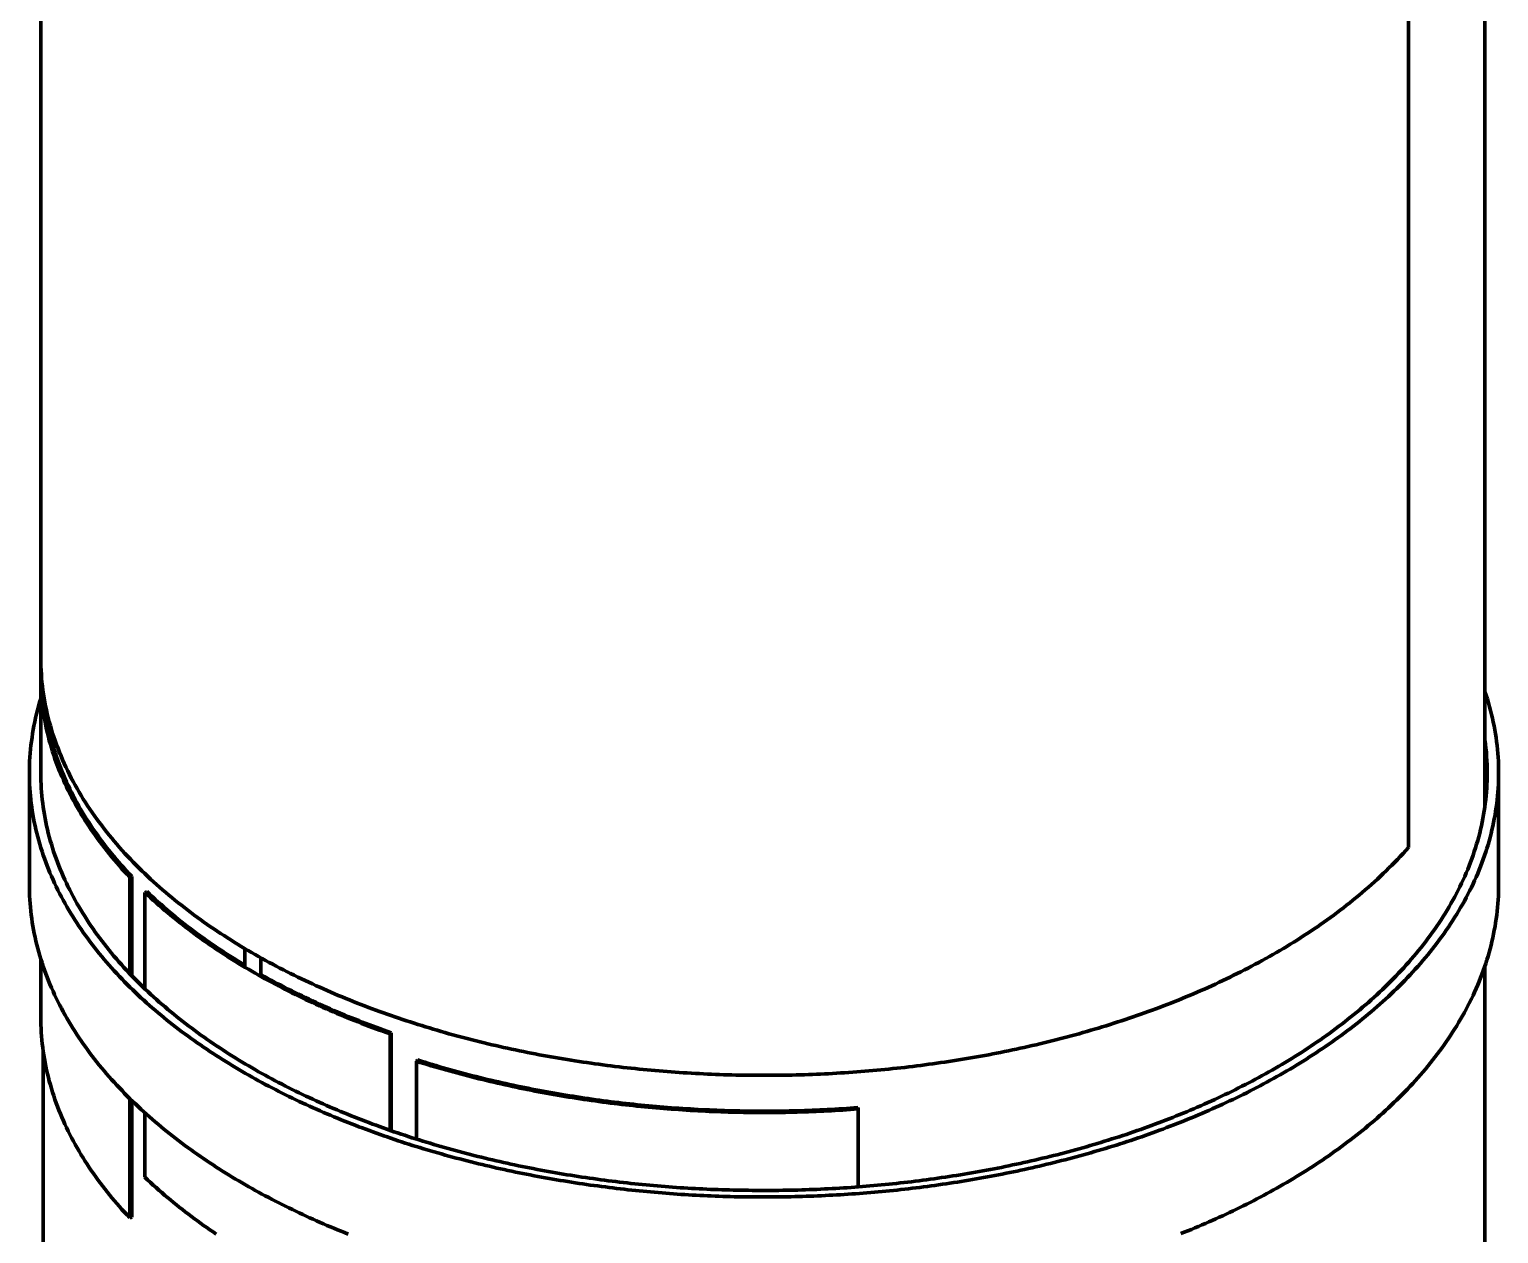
# Model space of a CAD drawing. Header units: millimetres. Extents: x 0 to 2208, y 0 to 420.
# Drawn here: x 183.55 to 202.91, y 53.79 to 69.67 of the extents above; entities that cross this region are included whole.
import ezdxf

# ---------------------------------------------------------------- set-up
doc = ezdxf.new("R2010")
doc.units = ezdxf.units.MM
doc.layers.add('01-VISIBLE', color=7, linetype='CONTINUOUS', lineweight=70)

msp = doc.modelspace()

# ---------------------------------------------------------------- linework, layer by layer
at = {"layer": '01-VISIBLE'}
for p, q in [((202.733, 59.428), (202.733, 85.552)), ((183.703, 61.382), (183.703, 77.004)), ((201.725, 58.884), (201.725, 74.506)), ((183.703, 59.864), (183.703, 61.137)), ((183.553, 58.395), (183.553, 59.864)), ((202.913, 58.395), (202.913, 59.864)), ((184.902, 58.501), (184.876, 58.493)), ((184.876, 57.221), (184.876, 58.493)), ((184.902, 57.193), (184.902, 58.501)), ((185.101, 58.301), (185.076, 58.292)), ((185.076, 57.02), (185.076, 58.292)), ((186.393, 57.306), (186.393, 57.551)), ((183.703, 56.646), (183.703, 57.415)), ((186.605, 57.184), (186.605, 57.428)), ((202.733, 47.515), (202.733, 57.322)), ((188.322, 56.442), (188.307, 56.427)), ((188.307, 55.155), (188.307, 56.427)), ((188.322, 55.149), (188.322, 56.442)), ((183.733, 47.515), (183.733, 56.21)), ((188.669, 56.082), (188.655, 56.066)), ((188.655, 55.039), (188.655, 56.066)), ((184.876, 54.002), (184.876, 55.575)), ((184.902, 54.011), (184.902, 55.549)), ((185.076, 54.537), (185.076, 55.386)), ((194.469, 55.454), (194.473, 55.436)), ((194.473, 54.409), (194.473, 55.436)), ((184.902, 54.011), (184.876, 54.002))]:
    msp.add_line(p, q, dxfattribs=at)
for points in [[(183.703, 61.382), (183.704, 61.329), (183.705, 61.275), (183.708, 61.222), (183.711, 61.169), (183.715, 61.116), (183.719, 61.063), (183.725, 61.01), (183.732, 60.958), (183.739, 60.905), (183.748, 60.852), (183.757, 60.8), (183.767, 60.748), (183.778, 60.696), (183.79, 60.644), (183.802, 60.592), (183.815, 60.541), (183.83, 60.489), (183.845, 60.438), (183.86, 60.388), (183.877, 60.337), (183.894, 60.287), (183.912, 60.237), (183.931, 60.187), (183.95, 60.137), (183.971, 60.088), (183.991, 60.039), (184.013, 59.991), (184.035, 59.942), (184.058, 59.895), (184.082, 59.847), (184.106, 59.799), (184.131, 59.752), (184.156, 59.706), (184.182, 59.659), (184.209, 59.613), (184.236, 59.568), (184.264, 59.522), (184.292, 59.477), (184.321, 59.433), (184.351, 59.389), (184.381, 59.345), (184.411, 59.301), (184.442, 59.258), (184.474, 59.215), (184.506, 59.172), (184.538, 59.13), (184.571, 59.088), (184.604, 59.047), (184.638, 59.006), (184.672, 58.965), (184.707, 58.925), (184.742, 58.885), (184.777, 58.845), (184.813, 58.805), (184.849, 58.766), (184.885, 58.728), (184.922, 58.69), (184.959, 58.652), (184.997, 58.614), (185.035, 58.577), (185.073, 58.54), (185.112, 58.503), (185.151, 58.467), (185.19, 58.431), (185.229, 58.395), (185.269, 58.36), (185.309, 58.325), (185.35, 58.29), (185.39, 58.256), (185.431, 58.222), (185.472, 58.189), (185.514, 58.155), (185.556, 58.122), (185.598, 58.09), (185.64, 58.057), (185.682, 58.025), (185.725, 57.993), (185.768, 57.962), (185.811, 57.931), (185.854, 57.9), (185.898, 57.869), (185.941, 57.839), (185.985, 57.809), (186.03, 57.78), (186.074, 57.75), (186.118, 57.721), (186.163, 57.692), (186.208, 57.664), (186.253, 57.636), (186.298, 57.608), (186.344, 57.58), (186.389, 57.553), (186.435, 57.526), (186.481, 57.499), (186.527, 57.472), (186.574, 57.446), (186.62, 57.42), (186.666, 57.394), (186.713, 57.369), (186.76, 57.344), (186.807, 57.319), (186.854, 57.294), (186.901, 57.27), (186.949, 57.246), (186.996, 57.222), (187.044, 57.198), (187.092, 57.175), (187.139, 57.152), (187.187, 57.129), (187.236, 57.106), (187.284, 57.084), (187.332, 57.061), (187.381, 57.04), (187.429, 57.018), (187.478, 56.996), (187.527, 56.975), (187.575, 56.954), (187.624, 56.934), (187.674, 56.913), (187.723, 56.893), (187.772, 56.873), (187.821, 56.853), (187.871, 56.833), (187.92, 56.814), (187.97, 56.795), (188.02, 56.776), (188.069, 56.757), (188.119, 56.739), (188.169, 56.721), (188.219, 56.703), (188.269, 56.685), (188.32, 56.667), (188.37, 56.65), (188.42, 56.633), (188.471, 56.616), (188.521, 56.599), (188.572, 56.583), (188.622, 56.567), (188.673, 56.55), (188.724, 56.535), (188.775, 56.519), (188.826, 56.504), (188.876, 56.488), (188.927, 56.473), (188.979, 56.458), (189.03, 56.444), (189.081, 56.429), (189.132, 56.415), (189.183, 56.401), (189.235, 56.387), (189.286, 56.374), (189.338, 56.36), (189.389, 56.347), (189.441, 56.334), (189.492, 56.321), (189.544, 56.309), (189.596, 56.296), (189.647, 56.284), (189.699, 56.272), (189.751, 56.26), (189.803, 56.248), (189.855, 56.237), (189.907, 56.226), (189.959, 56.215), (190.011, 56.204), (190.063, 56.193), (190.115, 56.182), (190.167, 56.172), (190.219, 56.162), (190.272, 56.152), (190.324, 56.142), (190.376, 56.133), (190.429, 56.123), (190.481, 56.114), (190.533, 56.105), (190.586, 56.096), (190.638, 56.088), (190.691, 56.079), (190.743, 56.071), (190.796, 56.063), (190.849, 56.055), (190.901, 56.047), (190.954, 56.039), (191.006, 56.032), (191.059, 56.025), (191.112, 56.018), (191.165, 56.011), (191.217, 56.004), (191.27, 55.998), (191.323, 55.991), (191.376, 55.985), (191.429, 55.979), (191.481, 55.973), (191.534, 55.968), (191.587, 55.962), (191.64, 55.957), (191.693, 55.952), (191.746, 55.947), (191.799, 55.942), (191.852, 55.938), (191.905, 55.933), (191.958, 55.929), (192.011, 55.925), (192.064, 55.921), (192.117, 55.917), (192.17, 55.914), (192.223, 55.911), (192.276, 55.907), (192.329, 55.904), (192.383, 55.902), (192.436, 55.899), (192.489, 55.896), (192.542, 55.894), (192.595, 55.892), (192.648, 55.89), (192.701, 55.888), (192.754, 55.887), (192.808, 55.885), (192.861, 55.884), (192.914, 55.883), (192.967, 55.882), (193.02, 55.881), (193.073, 55.88), (193.127, 55.88), (193.18, 55.88), (193.233, 55.88), (193.286, 55.88), (193.339, 55.88), (193.393, 55.88), (193.446, 55.881), (193.499, 55.882), (193.552, 55.883), (193.605, 55.884), (193.658, 55.885), (193.712, 55.886), (193.765, 55.888), (193.818, 55.89), (193.871, 55.892), (193.924, 55.894), (193.977, 55.896), (194.03, 55.899), (194.084, 55.901), (194.137, 55.904), (194.19, 55.907), (194.243, 55.911), (194.296, 55.914), (194.349, 55.917), (194.402, 55.921), (194.455, 55.925), (194.508, 55.929), (194.561, 55.933), (194.614, 55.938), (194.667, 55.942), (194.72, 55.947), (194.773, 55.952), (194.826, 55.957), (194.879, 55.962), (194.932, 55.968), (194.985, 55.973), (195.037, 55.979), (195.09, 55.985), (195.143, 55.991), (195.196, 55.997), (195.249, 56.004), (195.301, 56.011), (195.354, 56.018), (195.407, 56.025), (195.46, 56.032), (195.512, 56.039), (195.565, 56.047), (195.618, 56.055), (195.67, 56.062), (195.723, 56.071), (195.775, 56.079), (195.828, 56.087), (195.88, 56.096), (195.933, 56.105), (195.985, 56.114), (196.037, 56.123), (196.09, 56.132), (196.142, 56.142), (196.194, 56.152), (196.247, 56.162), (196.299, 56.172), (196.351, 56.182), (196.403, 56.193), (196.455, 56.203), (196.507, 56.214), (196.559, 56.225), (196.611, 56.237), (196.663, 56.248), (196.715, 56.26), (196.767, 56.272), (196.819, 56.284), (196.87, 56.296), (196.922, 56.308), (196.974, 56.321), (197.025, 56.334), (197.077, 56.347), (197.128, 56.36), (197.18, 56.373), (197.231, 56.387), (197.283, 56.401), (197.334, 56.415), (197.385, 56.429), (197.436, 56.444), (197.488, 56.458), (197.539, 56.473), (197.59, 56.488), (197.641, 56.503), (197.691, 56.519), (197.742, 56.534), (197.793, 56.55), (197.844, 56.566), (197.894, 56.583), (197.945, 56.599), (197.995, 56.616), (198.046, 56.633), (198.096, 56.65), (198.146, 56.667), (198.197, 56.685), (198.247, 56.702), (198.297, 56.72), (198.347, 56.739), (198.397, 56.757), (198.446, 56.776), (198.496, 56.795), (198.546, 56.814), (198.595, 56.833), (198.645, 56.853), (198.694, 56.872), (198.743, 56.892), (198.793, 56.913), (198.842, 56.933), (198.891, 56.954), (198.94, 56.975), (198.988, 56.996), (199.037, 57.017), (199.086, 57.039), (199.134, 57.061), (199.182, 57.083), (199.231, 57.106), (199.279, 57.128), (199.327, 57.151), (199.375, 57.174), (199.422, 57.198), (199.47, 57.221), (199.517, 57.245), (199.565, 57.269), (199.612, 57.294), (199.659, 57.318), (199.706, 57.343), (199.753, 57.369), (199.8, 57.394), (199.846, 57.42), (199.893, 57.446), (199.939, 57.472), (199.985, 57.498), (200.031, 57.525), (200.077, 57.552), (200.122, 57.58), (200.168, 57.607), (200.213, 57.635), (200.258, 57.663), (200.303, 57.692), (200.348, 57.721), (200.392, 57.75), (200.437, 57.779), (200.481, 57.809), (200.525, 57.839), (200.568, 57.869), (200.612, 57.899), (200.655, 57.93), (200.698, 57.961), (200.741, 57.993), (200.784, 58.025), (200.826, 58.057), (200.869, 58.089), (200.911, 58.122), (200.952, 58.155), (200.994, 58.188), (201.035, 58.222), (201.076, 58.256), (201.117, 58.29), (201.157, 58.324), (201.197, 58.359), (201.237, 58.395), (201.276, 58.43), (201.316, 58.466), (201.354, 58.502), (201.393, 58.539), (201.431, 58.576), (201.469, 58.613), (201.507, 58.651), (201.544, 58.689), (201.581, 58.727), (201.617, 58.766), (201.654, 58.805), (201.689, 58.844), (201.725, 58.884)], [(183.706, 61.259), (183.705, 61.239), (183.705, 61.218), (183.704, 61.198), (183.704, 61.178), (183.704, 61.157), (183.703, 61.137)], [(183.703, 61.137), (183.704, 61.087), (183.705, 61.036), (183.707, 60.986), (183.71, 60.936), (183.713, 60.886), (183.718, 60.836), (183.723, 60.786), (183.729, 60.736), (183.736, 60.686), (183.743, 60.636), (183.751, 60.587), (183.76, 60.538), (183.77, 60.488), (183.78, 60.439), (183.792, 60.39), (183.804, 60.341), (183.816, 60.293), (183.83, 60.244), (183.844, 60.196), (183.859, 60.148), (183.874, 60.1), (183.89, 60.053), (183.907, 60.005), (183.925, 59.958), (183.943, 59.912), (183.962, 59.865), (183.981, 59.819), (184.001, 59.773), (184.022, 59.727), (184.043, 59.681), (184.065, 59.636), (184.087, 59.591), (184.11, 59.546), (184.134, 59.502), (184.158, 59.458), (184.183, 59.414), (184.208, 59.371), (184.233, 59.328), (184.26, 59.285), (184.286, 59.242), (184.314, 59.2), (184.341, 59.158), (184.369, 59.116), (184.398, 59.075), (184.427, 59.034), (184.456, 58.993), (184.486, 58.953), (184.517, 58.913), (184.547, 58.873), (184.578, 58.834), (184.61, 58.795), (184.642, 58.756), (184.674, 58.717), (184.707, 58.679), (184.74, 58.641), (184.773, 58.604), (184.807, 58.567), (184.841, 58.53), (184.876, 58.493)], [(183.703, 60.844), (183.688, 60.794), (183.674, 60.744), (183.661, 60.693), (183.648, 60.643), (183.636, 60.592), (183.625, 60.54), (183.614, 60.489), (183.605, 60.438), (183.596, 60.386), (183.588, 60.334), (183.581, 60.282), (183.574, 60.23), (183.569, 60.178), (183.564, 60.126), (183.56, 60.074), (183.557, 60.021), (183.555, 59.969), (183.554, 59.917), (183.553, 59.864)], [(183.745, 60.871), (183.749, 60.82), (183.755, 60.77), (183.761, 60.72), (183.768, 60.669), (183.776, 60.619), (183.785, 60.569), (183.794, 60.519), (183.804, 60.47), (183.815, 60.42), (183.827, 60.371), (183.839, 60.322), (183.852, 60.273), (183.866, 60.224), (183.881, 60.175), (183.896, 60.127), (183.912, 60.079), (183.929, 60.031), (183.946, 59.983), (183.964, 59.936), (183.983, 59.889), (184.002, 59.842), (184.022, 59.795), (184.043, 59.749), (184.064, 59.703), (184.086, 59.657), (184.108, 59.611), (184.131, 59.566), (184.155, 59.521), (184.179, 59.477), (184.204, 59.433), (184.229, 59.389), (184.255, 59.345), (184.281, 59.301), (184.308, 59.258), (184.335, 59.216), (184.363, 59.173), (184.391, 59.131), (184.42, 59.089), (184.449, 59.048), (184.479, 59.007), (184.509, 58.966), (184.54, 58.926), (184.571, 58.885), (184.602, 58.846), (184.634, 58.806), (184.666, 58.767), (184.699, 58.728), (184.732, 58.689), (184.765, 58.651), (184.799, 58.613), (184.833, 58.576), (184.867, 58.538), (184.902, 58.501)], [(202.913, 59.864), (202.913, 59.916), (202.912, 59.968), (202.91, 60.02), (202.907, 60.072), (202.903, 60.124), (202.898, 60.176), (202.893, 60.228), (202.887, 60.28), (202.88, 60.331), (202.872, 60.382), (202.863, 60.434), (202.854, 60.485), (202.843, 60.536), (202.832, 60.587), (202.82, 60.637), (202.808, 60.688), (202.794, 60.738), (202.78, 60.788), (202.765, 60.838), (202.75, 60.888), (202.733, 60.937)], [(202.733, 60.301), (202.741, 60.246), (202.747, 60.192), (202.752, 60.138), (202.756, 60.083), (202.759, 60.028), (202.762, 59.974), (202.763, 59.919), (202.763, 59.864)], [(183.553, 59.864), (183.554, 59.814), (183.555, 59.764), (183.557, 59.714), (183.56, 59.664), (183.563, 59.614), (183.567, 59.564), (183.572, 59.515), (183.578, 59.465), (183.585, 59.415), (183.592, 59.366), (183.6, 59.316), (183.609, 59.267), (183.618, 59.218), (183.629, 59.169), (183.64, 59.12), (183.651, 59.071), (183.664, 59.023), (183.677, 58.975), (183.691, 58.927), (183.705, 58.879), (183.72, 58.831), (183.736, 58.783), (183.753, 58.736), (183.77, 58.689), (183.788, 58.642), (183.806, 58.596), (183.825, 58.55), (183.845, 58.503), (183.865, 58.458), (183.886, 58.412), (183.907, 58.367), (183.929, 58.322), (183.952, 58.277), (183.975, 58.233), (183.999, 58.189), (184.023, 58.145), (184.048, 58.101), (184.073, 58.058), (184.099, 58.015), (184.125, 57.973), (184.152, 57.93), (184.179, 57.888), (184.206, 57.847), (184.235, 57.805), (184.263, 57.764), (184.292, 57.723), (184.322, 57.683), (184.351, 57.643), (184.382, 57.603), (184.412, 57.563), (184.443, 57.524), (184.475, 57.485), (184.507, 57.446), (184.539, 57.408), (184.571, 57.37), (184.604, 57.332), (184.637, 57.295), (184.671, 57.258), (184.705, 57.221), (184.739, 57.184), (184.774, 57.148), (184.809, 57.112), (184.844, 57.077), (184.879, 57.041), (184.915, 57.006), (184.951, 56.971), (184.988, 56.937), (185.024, 56.903), (185.061, 56.869), (185.098, 56.836), (185.136, 56.802), (185.173, 56.769), (185.211, 56.737), (185.25, 56.704), (185.288, 56.672), (185.327, 56.64), (185.365, 56.609), (185.405, 56.578), (185.444, 56.547), (185.483, 56.516), (185.523, 56.485), (185.563, 56.455), (185.603, 56.425), (185.644, 56.396), (185.684, 56.366), (185.725, 56.337), (185.766, 56.308), (185.807, 56.28), (185.848, 56.252), (185.89, 56.223), (185.931, 56.196), (185.973, 56.168), (186.015, 56.141), (186.057, 56.114), (186.099, 56.087), (186.142, 56.06), (186.184, 56.034), (186.227, 56.008), (186.27, 55.982), (186.313, 55.957), (186.356, 55.931), (186.4, 55.906), (186.443, 55.881), (186.487, 55.857), (186.53, 55.832), (186.574, 55.808), (186.618, 55.784), (186.662, 55.761), (186.707, 55.737), (186.751, 55.714), (186.795, 55.691), (186.84, 55.668), (186.885, 55.646), (186.929, 55.623), (186.974, 55.601), (187.019, 55.579), (187.064, 55.558), (187.11, 55.536), (187.155, 55.515), (187.2, 55.494), (187.246, 55.473), (187.292, 55.452), (187.337, 55.432), (187.383, 55.412), (187.429, 55.392), (187.475, 55.372), (187.521, 55.353), (187.567, 55.333), (187.613, 55.314), (187.66, 55.295), (187.706, 55.276), (187.753, 55.258), (187.799, 55.239), (187.846, 55.221), (187.893, 55.203), (187.939, 55.186), (187.986, 55.168), (188.033, 55.151), (188.08, 55.133), (188.127, 55.116), (188.175, 55.1), (188.222, 55.083), (188.269, 55.067), (188.316, 55.05), (188.364, 55.034), (188.411, 55.018), (188.459, 55.003), (188.506, 54.987), (188.554, 54.972), (188.602, 54.957), (188.65, 54.942), (188.697, 54.927), (188.745, 54.913), (188.793, 54.898), (188.841, 54.884), (188.889, 54.87), (188.937, 54.856), (188.986, 54.843), (189.034, 54.829), (189.082, 54.816), (189.13, 54.803), (189.179, 54.79), (189.227, 54.777), (189.276, 54.764), (189.324, 54.752), (189.373, 54.739), (189.421, 54.727), (189.47, 54.715), (189.518, 54.704), (189.567, 54.692), (189.616, 54.681), (189.665, 54.669), (189.713, 54.658), (189.762, 54.647), (189.811, 54.637), (189.86, 54.626), (189.909, 54.616), (189.958, 54.605), (190.007, 54.595), (190.056, 54.585), (190.105, 54.576), (190.154, 54.566), (190.204, 54.556), (190.253, 54.547), (190.302, 54.538), (190.351, 54.529), (190.401, 54.52), (190.45, 54.512), (190.499, 54.503), (190.549, 54.495), (190.598, 54.487), (190.647, 54.479), (190.697, 54.471), (190.746, 54.463), (190.796, 54.456), (190.845, 54.448), (190.895, 54.441), (190.944, 54.434), (190.994, 54.427), (191.044, 54.421), (191.093, 54.414), (191.143, 54.408), (191.193, 54.401), (191.242, 54.395), (191.292, 54.389), (191.342, 54.383), (191.391, 54.378), (191.441, 54.372), (191.491, 54.367), (191.541, 54.362), (191.59, 54.357), (191.64, 54.352), (191.69, 54.347), (191.74, 54.343), (191.79, 54.338), (191.84, 54.334), (191.89, 54.33), (191.94, 54.326), (191.989, 54.322), (192.039, 54.318), (192.089, 54.315), (192.139, 54.311), (192.189, 54.308), (192.239, 54.305), (192.289, 54.302), (192.339, 54.3), (192.389, 54.297), (192.439, 54.295), (192.489, 54.292), (192.539, 54.29), (192.589, 54.288), (192.639, 54.286), (192.689, 54.284), (192.739, 54.283), (192.789, 54.282), (192.839, 54.28), (192.889, 54.279), (192.939, 54.278), (192.989, 54.277), (193.04, 54.277), (193.09, 54.276), (193.14, 54.276), (193.19, 54.276), (193.24, 54.276), (193.29, 54.276), (193.34, 54.276), (193.39, 54.276), (193.44, 54.277), (193.49, 54.278), (193.54, 54.278), (193.59, 54.279), (193.64, 54.281), (193.69, 54.282), (193.74, 54.283), (193.79, 54.285), (193.84, 54.287), (193.89, 54.289), (193.94, 54.291), (193.99, 54.293), (194.04, 54.295), (194.09, 54.298), (194.14, 54.3), (194.19, 54.303), (194.24, 54.306), (194.29, 54.309), (194.34, 54.312), (194.39, 54.316), (194.44, 54.319), (194.49, 54.323), (194.54, 54.327), (194.59, 54.331), (194.64, 54.335), (194.69, 54.339), (194.74, 54.344), (194.789, 54.348), (194.839, 54.353), (194.889, 54.358), (194.939, 54.363), (194.989, 54.368), (195.038, 54.374), (195.088, 54.379), (195.138, 54.385), (195.188, 54.391), (195.237, 54.397), (195.287, 54.403), (195.337, 54.409), (195.386, 54.416), (195.436, 54.422), (195.485, 54.429), (195.535, 54.436), (195.585, 54.443), (195.634, 54.45), (195.684, 54.458), (195.733, 54.465), (195.783, 54.473), (195.832, 54.481), (195.881, 54.489), (195.931, 54.497), (195.98, 54.505), (196.03, 54.514), (196.079, 54.523), (196.128, 54.531), (196.177, 54.54), (196.227, 54.55), (196.276, 54.559), (196.325, 54.568), (196.374, 54.578), (196.423, 54.588), (196.472, 54.598), (196.521, 54.608), (196.57, 54.618), (196.619, 54.629), (196.668, 54.639), (196.717, 54.65), (196.766, 54.661), (196.815, 54.672), (196.863, 54.683), (196.912, 54.695), (196.961, 54.707), (197.009, 54.718), (197.058, 54.73), (197.107, 54.743), (197.155, 54.755), (197.204, 54.767), (197.252, 54.78), (197.3, 54.793), (197.349, 54.806), (197.397, 54.819), (197.445, 54.832), (197.493, 54.846), (197.542, 54.86), (197.59, 54.874), (197.638, 54.888), (197.686, 54.902), (197.734, 54.916), (197.782, 54.931), (197.829, 54.946), (197.877, 54.961), (197.925, 54.976), (197.972, 54.991), (198.02, 55.007), (198.068, 55.022), (198.115, 55.038), (198.162, 55.054), (198.21, 55.071), (198.257, 55.087), (198.304, 55.104), (198.351, 55.121), (198.399, 55.138), (198.446, 55.155), (198.492, 55.172), (198.539, 55.19), (198.586, 55.208), (198.633, 55.226), (198.679, 55.244), (198.726, 55.262), (198.772, 55.281), (198.819, 55.3), (198.865, 55.319), (198.911, 55.338), (198.958, 55.357), (199.004, 55.377), (199.05, 55.397), (199.095, 55.417), (199.141, 55.437), (199.187, 55.458), (199.233, 55.478), (199.278, 55.499), (199.323, 55.52), (199.369, 55.542), (199.414, 55.563), (199.459, 55.585), (199.504, 55.607), (199.549, 55.629), (199.594, 55.651), (199.638, 55.674), (199.683, 55.697), (199.727, 55.72), (199.772, 55.743), (199.816, 55.767), (199.86, 55.79), (199.904, 55.814), (199.948, 55.839), (199.991, 55.863), (200.035, 55.888), (200.078, 55.913)], [(199.972, 55.974), (199.929, 55.949), (199.885, 55.924), (199.842, 55.9), (199.798, 55.876), (199.754, 55.852), (199.71, 55.828), (199.665, 55.804), (199.621, 55.781), (199.577, 55.758), (199.532, 55.735), (199.487, 55.713), (199.443, 55.69), (199.398, 55.668), (199.353, 55.646), (199.308, 55.625), (199.262, 55.603), (199.217, 55.582), (199.172, 55.561), (199.126, 55.54), (199.08, 55.52), (199.035, 55.499), (198.989, 55.479), (198.943, 55.459), (198.897, 55.439), (198.851, 55.42), (198.805, 55.4), (198.758, 55.381), (198.712, 55.362), (198.666, 55.344), (198.619, 55.325), (198.573, 55.307), (198.526, 55.289), (198.479, 55.271), (198.432, 55.253), (198.385, 55.236), (198.338, 55.218), (198.291, 55.201), (198.244, 55.184), (198.197, 55.167), (198.15, 55.151), (198.103, 55.135), (198.055, 55.118), (198.008, 55.102), (197.96, 55.087), (197.913, 55.071), (197.865, 55.056), (197.817, 55.041), (197.77, 55.025), (197.722, 55.011), (197.674, 54.996), (197.626, 54.982), (197.578, 54.967), (197.53, 54.953), (197.482, 54.939), (197.434, 54.925), (197.386, 54.912), (197.337, 54.899), (197.289, 54.885), (197.241, 54.872), (197.192, 54.859), (197.144, 54.847), (197.095, 54.834), (197.047, 54.822), (196.998, 54.81), (196.95, 54.798), (196.901, 54.786), (196.852, 54.774), (196.804, 54.763), (196.755, 54.752), (196.706, 54.741), (196.657, 54.73), (196.608, 54.719), (196.559, 54.708), (196.51, 54.698), (196.461, 54.687), (196.412, 54.677), (196.363, 54.667), (196.314, 54.658), (196.265, 54.648), (196.216, 54.639), (196.167, 54.629), (196.117, 54.62), (196.068, 54.611), (196.019, 54.603), (195.97, 54.594), (195.92, 54.585), (195.871, 54.577), (195.821, 54.569), (195.772, 54.561), (195.723, 54.553), (195.673, 54.546), (195.624, 54.538), (195.574, 54.531), (195.525, 54.524), (195.475, 54.517), (195.425, 54.51), (195.376, 54.503), (195.326, 54.497), (195.277, 54.49), (195.227, 54.484), (195.177, 54.478), (195.127, 54.472), (195.078, 54.466), (195.028, 54.461), (194.978, 54.455), (194.928, 54.45), (194.879, 54.445), (194.829, 54.44), (194.779, 54.435), (194.729, 54.43), (194.679, 54.426), (194.629, 54.422), (194.579, 54.417), (194.53, 54.413), (194.48, 54.41), (194.43, 54.406), (194.38, 54.402), (194.33, 54.399), (194.28, 54.396), (194.23, 54.392), (194.18, 54.389), (194.13, 54.387), (194.08, 54.384), (194.03, 54.382), (193.98, 54.379), (193.93, 54.377), (193.88, 54.375), (193.83, 54.373), (193.78, 54.371), (193.73, 54.37), (193.68, 54.368), (193.63, 54.367), (193.58, 54.366), (193.53, 54.365), (193.48, 54.364), (193.43, 54.363), (193.379, 54.363), (193.329, 54.363), (193.279, 54.362), (193.229, 54.362), (193.179, 54.362), (193.129, 54.363), (193.079, 54.363), (193.029, 54.364), (192.979, 54.364), (192.929, 54.365), (192.879, 54.366), (192.829, 54.367), (192.779, 54.369), (192.729, 54.37), (192.679, 54.372), (192.629, 54.373), (192.579, 54.375), (192.529, 54.377), (192.479, 54.38), (192.429, 54.382), (192.379, 54.384), (192.329, 54.387), (192.279, 54.39), (192.229, 54.393), (192.179, 54.396), (192.129, 54.399), (192.079, 54.403), (192.029, 54.406), (191.979, 54.41), (191.929, 54.414), (191.879, 54.418), (191.829, 54.422), (191.779, 54.427), (191.73, 54.431), (191.68, 54.436), (191.63, 54.441), (191.58, 54.446), (191.53, 54.451), (191.48, 54.456), (191.431, 54.462), (191.381, 54.467), (191.331, 54.473), (191.282, 54.479), (191.232, 54.485), (191.182, 54.491), (191.133, 54.498), (191.083, 54.504), (191.033, 54.511), (190.984, 54.518), (190.934, 54.525), (190.885, 54.532), (190.835, 54.539), (190.786, 54.547), (190.736, 54.555), (190.687, 54.562), (190.637, 54.57), (190.588, 54.579), (190.538, 54.587), (190.489, 54.595), (190.44, 54.604), (190.391, 54.613), (190.341, 54.622), (190.292, 54.631), (190.243, 54.64), (190.194, 54.65), (190.145, 54.659), (190.096, 54.669), (190.046, 54.679), (189.997, 54.689), (189.948, 54.699), (189.899, 54.71), (189.851, 54.721), (189.802, 54.731), (189.753, 54.742), (189.704, 54.754), (189.655, 54.765), (189.607, 54.776), (189.558, 54.788), (189.509, 54.8), (189.461, 54.812), (189.412, 54.824), (189.364, 54.836), (189.315, 54.849), (189.267, 54.862), (189.218, 54.874), (189.17, 54.888), (189.122, 54.901), (189.073, 54.914), (189.025, 54.928), (188.977, 54.942), (188.929, 54.955), (188.881, 54.97), (188.833, 54.984), (188.785, 54.998), (188.737, 55.013), (188.689, 55.028), (188.642, 55.043), (188.594, 55.058), (188.546, 55.074), (188.499, 55.089), (188.451, 55.105), (188.404, 55.121), (188.357, 55.137), (188.309, 55.154), (188.262, 55.17), (188.215, 55.187), (188.168, 55.204), (188.121, 55.221), (188.074, 55.238), (188.027, 55.256), (187.98, 55.274), (187.933, 55.292), (187.887, 55.31), (187.84, 55.328), (187.794, 55.347), (187.747, 55.366), (187.701, 55.384), (187.655, 55.404), (187.608, 55.423), (187.562, 55.443), (187.516, 55.462), (187.47, 55.482), (187.425, 55.503), (187.379, 55.523), (187.333, 55.544), (187.288, 55.564), (187.242, 55.586), (187.197, 55.607), (187.152, 55.628), (187.107, 55.65), (187.062, 55.672), (187.017, 55.694), (186.972, 55.717), (186.927, 55.739), (186.883, 55.762), (186.838, 55.785), (186.794, 55.808), (186.75, 55.832), (186.706, 55.856), (186.662, 55.88), (186.618, 55.904), (186.574, 55.928), (186.531, 55.953), (186.488, 55.978), (186.444, 56.003), (186.401, 56.029), (186.358, 56.054), (186.315, 56.08), (186.273, 56.106), (186.23, 56.133), (186.188, 56.16), (186.146, 56.186), (186.104, 56.214), (186.062, 56.241), (186.02, 56.269), (185.978, 56.297), (185.937, 56.325), (185.896, 56.353), (185.855, 56.382), (185.814, 56.411), (185.774, 56.44), (185.733, 56.47), (185.693, 56.5), (185.653, 56.53), (185.613, 56.56), (185.574, 56.591), (185.534, 56.622), (185.495, 56.653), (185.456, 56.685), (185.417, 56.716), (185.379, 56.748), (185.341, 56.781), (185.303, 56.813), (185.265, 56.846), (185.228, 56.88), (185.19, 56.913), (185.154, 56.947), (185.117, 56.981), (185.081, 57.015), (185.044, 57.05), (185.009, 57.085), (184.973, 57.12), (184.938, 57.156), (184.903, 57.192), (184.869, 57.228), (184.834, 57.265), (184.8, 57.302), (184.767, 57.339), (184.734, 57.376), (184.701, 57.414), (184.668, 57.452), (184.636, 57.49), (184.604, 57.529), (184.573, 57.568), (184.542, 57.607), (184.512, 57.647), (184.481, 57.687), (184.452, 57.727), (184.422, 57.768), (184.394, 57.809), (184.365, 57.85), (184.337, 57.892), (184.31, 57.933), (184.283, 57.976), (184.256, 58.018), (184.23, 58.061), (184.205, 58.104), (184.18, 58.147), (184.155, 58.191), (184.131, 58.235), (184.108, 58.279), (184.085, 58.324), (184.062, 58.368), (184.041, 58.414), (184.02, 58.459), (183.999, 58.505), (183.979, 58.551), (183.96, 58.597), (183.941, 58.643), (183.923, 58.69), (183.906, 58.737), (183.889, 58.784), (183.873, 58.831), (183.858, 58.879), (183.843, 58.927), (183.829, 58.975), (183.816, 59.023), (183.803, 59.072), (183.791, 59.12), (183.78, 59.169), (183.769, 59.218), (183.76, 59.267), (183.751, 59.316), (183.743, 59.366), (183.735, 59.415), (183.729, 59.465), (183.723, 59.515), (183.718, 59.564), (183.713, 59.614), (183.71, 59.664), (183.707, 59.714), (183.705, 59.764), (183.704, 59.814), (183.703, 59.864)], [(202.763, 59.864), (202.763, 59.814), (202.762, 59.764), (202.76, 59.714), (202.757, 59.664), (202.754, 59.614), (202.749, 59.564), (202.744, 59.514), (202.738, 59.464), (202.732, 59.415), (202.724, 59.365), (202.716, 59.316), (202.707, 59.266), (202.697, 59.217), (202.687, 59.168), (202.676, 59.119), (202.664, 59.07), (202.651, 59.022), (202.638, 58.974), (202.624, 58.925), (202.609, 58.877), (202.593, 58.83), (202.577, 58.782), (202.561, 58.735), (202.543, 58.688), (202.525, 58.641), (202.506, 58.595), (202.487, 58.548), (202.467, 58.502), (202.446, 58.457), (202.425, 58.411), (202.403, 58.366), (202.381, 58.321), (202.358, 58.277), (202.335, 58.232), (202.311, 58.188), (202.286, 58.145), (202.261, 58.101), (202.235, 58.058), (202.209, 58.015), (202.183, 57.973), (202.155, 57.931), (202.128, 57.889), (202.1, 57.847), (202.071, 57.806), (202.042, 57.765), (202.013, 57.724), (201.983, 57.684), (201.953, 57.644), (201.922, 57.604), (201.891, 57.565), (201.86, 57.526), (201.828, 57.487), (201.796, 57.449), (201.763, 57.411), (201.73, 57.373), (201.697, 57.335), (201.663, 57.298), (201.629, 57.261), (201.595, 57.225), (201.56, 57.188), (201.525, 57.152), (201.49, 57.117), (201.455, 57.081), (201.419, 57.046), (201.383, 57.012), (201.346, 56.977), (201.309, 56.943), (201.272, 56.909), (201.235, 56.876), (201.197, 56.842), (201.16, 56.81), (201.122, 56.777), (201.083, 56.745), (201.045, 56.712), (201.006, 56.681), (200.967, 56.649), (200.928, 56.618), (200.888, 56.587), (200.849, 56.556), (200.809, 56.526), (200.769, 56.496), (200.728, 56.466), (200.688, 56.436), (200.647, 56.407), (200.606, 56.378), (200.565, 56.349), (200.524, 56.321), (200.482, 56.293), (200.441, 56.265), (200.399, 56.237), (200.357, 56.209), (200.315, 56.182), (200.273, 56.155), (200.23, 56.129), (200.188, 56.102), (200.145, 56.076), (200.102, 56.05), (200.059, 56.024), (200.016, 55.999), (199.972, 55.974)], [(200.078, 55.913), (200.122, 55.938), (200.165, 55.963), (200.209, 55.989), (200.252, 56.015), (200.295, 56.042), (200.338, 56.068), (200.38, 56.095), (200.423, 56.122), (200.465, 56.149), (200.508, 56.177), (200.55, 56.205), (200.592, 56.233), (200.633, 56.261), (200.675, 56.29), (200.716, 56.319), (200.757, 56.348), (200.798, 56.377), (200.839, 56.407), (200.88, 56.437), (200.92, 56.467), (200.96, 56.498), (201, 56.529), (201.04, 56.56), (201.079, 56.591), (201.119, 56.623), (201.158, 56.654), (201.196, 56.687), (201.235, 56.719), (201.273, 56.752), (201.311, 56.785), (201.349, 56.818), (201.387, 56.852), (201.424, 56.886), (201.461, 56.92), (201.498, 56.955), (201.534, 56.989), (201.571, 57.025), (201.607, 57.06), (201.642, 57.096), (201.677, 57.132), (201.712, 57.168), (201.747, 57.205), (201.781, 57.242), (201.815, 57.279), (201.849, 57.316), (201.882, 57.354), (201.915, 57.393), (201.948, 57.431), (201.98, 57.47), (202.012, 57.509), (202.043, 57.548), (202.074, 57.588), (202.105, 57.628), (202.135, 57.669), (202.165, 57.709), (202.194, 57.75), (202.223, 57.792), (202.252, 57.833), (202.28, 57.875), (202.307, 57.917), (202.334, 57.96), (202.361, 58.003), (202.387, 58.046), (202.412, 58.09), (202.437, 58.133), (202.462, 58.177), (202.486, 58.222), (202.509, 58.266), (202.532, 58.311), (202.555, 58.357), (202.576, 58.402), (202.597, 58.448), (202.618, 58.494), (202.638, 58.54), (202.657, 58.587), (202.676, 58.634), (202.694, 58.681), (202.711, 58.728), (202.728, 58.776), (202.744, 58.824), (202.76, 58.872), (202.774, 58.92), (202.788, 58.968), (202.802, 59.017), (202.814, 59.066), (202.826, 59.115), (202.837, 59.164), (202.848, 59.213), (202.857, 59.263), (202.866, 59.312), (202.874, 59.362), (202.882, 59.412), (202.888, 59.462), (202.894, 59.512), (202.899, 59.562), (202.904, 59.613), (202.907, 59.663), (202.91, 59.713), (202.912, 59.764), (202.913, 59.814), (202.913, 59.864)], [(183.553, 58.395), (183.554, 58.345), (183.555, 58.295), (183.557, 58.245), (183.56, 58.195), (183.563, 58.145), (183.567, 58.095), (183.572, 58.045), (183.578, 57.995), (183.585, 57.946), (183.592, 57.896), (183.6, 57.847), (183.609, 57.797), (183.618, 57.748), (183.629, 57.699), (183.64, 57.65), (183.651, 57.602), (183.664, 57.553), (183.677, 57.505), (183.691, 57.457), (183.705, 57.409), (183.72, 57.361), (183.736, 57.314), (183.753, 57.266), (183.77, 57.219), (183.788, 57.173), (183.806, 57.126), (183.825, 57.08), (183.845, 57.034), (183.865, 56.988), (183.886, 56.943), (183.907, 56.897), (183.929, 56.852), (183.952, 56.808), (183.975, 56.763), (183.999, 56.719), (184.023, 56.675), (184.048, 56.632), (184.073, 56.589), (184.099, 56.546), (184.125, 56.503), (184.152, 56.461), (184.179, 56.419), (184.206, 56.377), (184.235, 56.335), (184.263, 56.294), (184.292, 56.254), (184.322, 56.213), (184.351, 56.173), (184.382, 56.133), (184.412, 56.093), (184.443, 56.054), (184.475, 56.015), (184.507, 55.976), (184.539, 55.938), (184.571, 55.9), (184.604, 55.862), (184.637, 55.825), (184.671, 55.788), (184.705, 55.751), (184.739, 55.715), (184.774, 55.678), (184.809, 55.642), (184.844, 55.607), (184.879, 55.572), (184.915, 55.537), (184.951, 55.502), (184.988, 55.467), (185.024, 55.433), (185.061, 55.399), (185.098, 55.366), (185.136, 55.333), (185.173, 55.3), (185.211, 55.267), (185.25, 55.235), (185.288, 55.203), (185.327, 55.171), (185.365, 55.139), (185.405, 55.108), (185.444, 55.077), (185.483, 55.046), (185.523, 55.016), (185.563, 54.986), (185.603, 54.956), (185.644, 54.926), (185.684, 54.897), (185.725, 54.868), (185.766, 54.839), (185.807, 54.81), (185.848, 54.782), (185.89, 54.754), (185.931, 54.726), (185.973, 54.698), (186.015, 54.671), (186.057, 54.644), (186.099, 54.617), (186.142, 54.591), (186.184, 54.564), (186.227, 54.538), (186.27, 54.513), (186.313, 54.487), (186.356, 54.462), (186.4, 54.437), (186.443, 54.412), (186.487, 54.387), (186.53, 54.363), (186.574, 54.339), (186.618, 54.315), (186.662, 54.291), (186.707, 54.268), (186.751, 54.244), (186.795, 54.221), (186.84, 54.199), (186.885, 54.176), (186.929, 54.154), (186.974, 54.132), (187.019, 54.11), (187.064, 54.088), (187.11, 54.066), (187.155, 54.045), (187.2, 54.024), (187.246, 54.003), (187.292, 53.983), (187.337, 53.962), (187.383, 53.942), (187.429, 53.922), (187.475, 53.902), (187.521, 53.883), (187.567, 53.864), (187.613, 53.844), (187.66, 53.825), (187.706, 53.807), (187.753, 53.788)], [(185.076, 58.292), (185.112, 58.258), (185.149, 58.224), (185.186, 58.19), (185.223, 58.156), (185.26, 58.123), (185.298, 58.09), (185.336, 58.057), (185.374, 58.025), (185.413, 57.993), (185.451, 57.961), (185.49, 57.929), (185.529, 57.898), (185.569, 57.867), (185.608, 57.836), (185.648, 57.806), (185.688, 57.776), (185.729, 57.746), (185.769, 57.716), (185.81, 57.687), (185.85, 57.658), (185.891, 57.629), (185.933, 57.6), (185.974, 57.572), (186.016, 57.544), (186.057, 57.516), (186.099, 57.489), (186.141, 57.462), (186.183, 57.435), (186.226, 57.408), (186.268, 57.381), (186.311, 57.355), (186.354, 57.329), (186.397, 57.303), (186.44, 57.278), (186.483, 57.253), (186.527, 57.228), (186.57, 57.203), (186.614, 57.178), (186.658, 57.154), (186.702, 57.13), (186.746, 57.106), (186.79, 57.083), (186.835, 57.059), (186.879, 57.036), (186.924, 57.013), (186.968, 56.991), (187.013, 56.968), (187.058, 56.946), (187.103, 56.924), (187.148, 56.902), (187.194, 56.881), (187.239, 56.859), (187.284, 56.838), (187.33, 56.817), (187.376, 56.797), (187.421, 56.776), (187.467, 56.756), (187.513, 56.736), (187.559, 56.716), (187.605, 56.697), (187.652, 56.677), (187.698, 56.658), (187.744, 56.639), (187.791, 56.62), (187.837, 56.602), (187.884, 56.583), (187.931, 56.565), (187.977, 56.547), (188.024, 56.529), (188.071, 56.512), (188.118, 56.494), (188.165, 56.477), (188.212, 56.46), (188.26, 56.443), (188.307, 56.427)], [(185.101, 58.301), (185.138, 58.267), (185.175, 58.232), (185.212, 58.198), (185.25, 58.164), (185.288, 58.13), (185.326, 58.097), (185.364, 58.064), (185.403, 58.031), (185.442, 57.999), (185.481, 57.967), (185.52, 57.935), (185.56, 57.903), (185.599, 57.872), (185.639, 57.841), (185.68, 57.811), (185.72, 57.78), (185.761, 57.75), (185.802, 57.72), (185.843, 57.691), (185.884, 57.661), (185.925, 57.632), (185.967, 57.604), (186.009, 57.575), (186.051, 57.547), (186.093, 57.519), (186.135, 57.491), (186.178, 57.464), (186.221, 57.437), (186.263, 57.41), (186.306, 57.383), (186.35, 57.357), (186.393, 57.331)], [(200.078, 54.443), (200.122, 54.468), (200.165, 54.494), (200.209, 54.52), (200.252, 54.546), (200.295, 54.572), (200.338, 54.599), (200.38, 54.625), (200.423, 54.652), (200.465, 54.68), (200.508, 54.707), (200.55, 54.735), (200.592, 54.763), (200.633, 54.792), (200.675, 54.82), (200.716, 54.849), (200.757, 54.878), (200.798, 54.908), (200.839, 54.937), (200.88, 54.967), (200.92, 54.998), (200.96, 55.028), (201, 55.059), (201.04, 55.09), (201.079, 55.121), (201.119, 55.153), (201.158, 55.185), (201.196, 55.217), (201.235, 55.249), (201.273, 55.282), (201.311, 55.315), (201.349, 55.349), (201.387, 55.382), (201.424, 55.416), (201.461, 55.45), (201.498, 55.485), (201.534, 55.52), (201.571, 55.555), (201.607, 55.59), (201.642, 55.626), (201.677, 55.662), (201.712, 55.698), (201.747, 55.735), (201.781, 55.772), (201.815, 55.809), (201.849, 55.847), (201.882, 55.885), (201.915, 55.923), (201.948, 55.961), (201.98, 56), (202.012, 56.039), (202.043, 56.079), (202.074, 56.119), (202.105, 56.159), (202.135, 56.199), (202.165, 56.24), (202.194, 56.281), (202.223, 56.322), (202.252, 56.364), (202.28, 56.406), (202.307, 56.448), (202.334, 56.49), (202.361, 56.533), (202.387, 56.576), (202.412, 56.62), (202.437, 56.664), (202.462, 56.708), (202.486, 56.752), (202.509, 56.797), (202.532, 56.842), (202.555, 56.887), (202.576, 56.932), (202.597, 56.978), (202.618, 57.024), (202.638, 57.071), (202.657, 57.117), (202.676, 57.164), (202.694, 57.211), (202.711, 57.258), (202.728, 57.306), (202.744, 57.354), (202.76, 57.402), (202.774, 57.45), (202.788, 57.499), (202.802, 57.547), (202.814, 57.596), (202.826, 57.645), (202.837, 57.694), (202.848, 57.744), (202.857, 57.793), (202.866, 57.843), (202.874, 57.892), (202.882, 57.942), (202.888, 57.992), (202.894, 58.042), (202.899, 58.093), (202.904, 58.143), (202.907, 58.193), (202.91, 58.243), (202.912, 58.294), (202.913, 58.344), (202.913, 58.395)], [(186.605, 57.208), (186.65, 57.183), (186.694, 57.158), (186.739, 57.134), (186.784, 57.11), (186.829, 57.086), (186.874, 57.062), (186.919, 57.039), (186.964, 57.016), (187.01, 56.993), (187.055, 56.97), (187.101, 56.948), (187.147, 56.926), (187.193, 56.904), (187.239, 56.882), (187.285, 56.86), (187.331, 56.839), (187.377, 56.818), (187.424, 56.797), (187.47, 56.777), (187.517, 56.756), (187.563, 56.736), (187.61, 56.716), (187.657, 56.696), (187.704, 56.677), (187.751, 56.657), (187.798, 56.638), (187.846, 56.619), (187.893, 56.601), (187.94, 56.582), (187.988, 56.564), (188.035, 56.546), (188.083, 56.528), (188.131, 56.51), (188.179, 56.493), (188.226, 56.476), (188.274, 56.459), (188.322, 56.442)], [(183.703, 56.646), (183.704, 56.596), (183.705, 56.546), (183.707, 56.495), (183.71, 56.445), (183.713, 56.395), (183.718, 56.345), (183.723, 56.295), (183.729, 56.245), (183.736, 56.195), (183.743, 56.146), (183.751, 56.096), (183.76, 56.047), (183.77, 55.998), (183.78, 55.948), (183.792, 55.899), (183.804, 55.851), (183.816, 55.802), (183.83, 55.754), (183.844, 55.705), (183.859, 55.657), (183.874, 55.61), (183.89, 55.562), (183.907, 55.515), (183.925, 55.468), (183.943, 55.421), (183.962, 55.374), (183.981, 55.328), (184.001, 55.282), (184.022, 55.236), (184.043, 55.191), (184.065, 55.145), (184.087, 55.1), (184.11, 55.056), (184.134, 55.011), (184.158, 54.967), (184.183, 54.923), (184.208, 54.88), (184.233, 54.837), (184.26, 54.794), (184.286, 54.751), (184.314, 54.709), (184.341, 54.667), (184.369, 54.626), (184.398, 54.584), (184.427, 54.543), (184.456, 54.503), (184.486, 54.462), (184.517, 54.422), (184.547, 54.382), (184.578, 54.343), (184.61, 54.304), (184.642, 54.265), (184.674, 54.227), (184.707, 54.189), (184.74, 54.151), (184.773, 54.113), (184.807, 54.076), (184.841, 54.039), (184.876, 54.002)], [(188.655, 56.066), (188.703, 56.051), (188.751, 56.036), (188.799, 56.022), (188.847, 56.007), (188.895, 55.993), (188.944, 55.979), (188.992, 55.965), (189.04, 55.951), (189.089, 55.937), (189.137, 55.924), (189.186, 55.911), (189.234, 55.898), (189.283, 55.885), (189.332, 55.872), (189.38, 55.859), (189.429, 55.847), (189.478, 55.835), (189.527, 55.823), (189.576, 55.811), (189.625, 55.799), (189.674, 55.788), (189.723, 55.777), (189.772, 55.766), (189.821, 55.755), (189.87, 55.744), (189.919, 55.733), (189.968, 55.723), (190.018, 55.712), (190.067, 55.702), (190.116, 55.692), (190.166, 55.683), (190.215, 55.673), (190.264, 55.664), (190.314, 55.654), (190.363, 55.645), (190.413, 55.636), (190.462, 55.627), (190.512, 55.619), (190.562, 55.61), (190.611, 55.602), (190.661, 55.594), (190.71, 55.586), (190.76, 55.578), (190.81, 55.571), (190.86, 55.563), (190.909, 55.556), (190.959, 55.549), (191.009, 55.542), (191.059, 55.535), (191.109, 55.528), (191.159, 55.522), (191.209, 55.515), (191.259, 55.509), (191.308, 55.503), (191.358, 55.497), (191.408, 55.492), (191.458, 55.486), (191.508, 55.481), (191.559, 55.475), (191.609, 55.47), (191.659, 55.465), (191.709, 55.461), (191.759, 55.456), (191.809, 55.451), (191.859, 55.447), (191.909, 55.443), (191.959, 55.439), (192.01, 55.435), (192.06, 55.432), (192.11, 55.428), (192.16, 55.425), (192.21, 55.421), (192.261, 55.418), (192.311, 55.416), (192.361, 55.413), (192.411, 55.41), (192.462, 55.408), (192.512, 55.405), (192.562, 55.403), (192.612, 55.401), (192.663, 55.4), (192.713, 55.398), (192.763, 55.396), (192.813, 55.395), (192.864, 55.394), (192.914, 55.393), (192.964, 55.392), (193.015, 55.391), (193.065, 55.391), (193.115, 55.39), (193.166, 55.39), (193.216, 55.39), (193.266, 55.39), (193.317, 55.39), (193.367, 55.39), (193.417, 55.391), (193.468, 55.391), (193.518, 55.392), (193.568, 55.393), (193.618, 55.394), (193.669, 55.395), (193.719, 55.397), (193.769, 55.398), (193.82, 55.4), (193.87, 55.402), (193.92, 55.404), (193.97, 55.406), (194.021, 55.408), (194.071, 55.411), (194.121, 55.414), (194.171, 55.416), (194.222, 55.419), (194.272, 55.422), (194.322, 55.426), (194.372, 55.429), (194.422, 55.433), (194.473, 55.436)], [(188.669, 56.082), (188.717, 56.067), (188.765, 56.052), (188.813, 56.037), (188.861, 56.023), (188.909, 56.008), (188.957, 55.994), (189.005, 55.98), (189.053, 55.966), (189.102, 55.953), (189.15, 55.94), (189.198, 55.926), (189.247, 55.913), (189.295, 55.9), (189.344, 55.888), (189.392, 55.875), (189.441, 55.863), (189.49, 55.851), (189.538, 55.839), (189.587, 55.827), (189.636, 55.815), (189.685, 55.804), (189.734, 55.793), (189.783, 55.782), (189.832, 55.771), (189.881, 55.76), (189.93, 55.749), (189.979, 55.739), (190.028, 55.729), (190.077, 55.719), (190.126, 55.709), (190.175, 55.699), (190.224, 55.689), (190.274, 55.68), (190.323, 55.671), (190.372, 55.662), (190.422, 55.653), (190.471, 55.644), (190.52, 55.635), (190.57, 55.627), (190.619, 55.619), (190.669, 55.611), (190.718, 55.603), (190.768, 55.595), (190.818, 55.587), (190.867, 55.58), (190.917, 55.573), (190.966, 55.565), (191.016, 55.558), (191.066, 55.552), (191.115, 55.545), (191.165, 55.539), (191.215, 55.532), (191.265, 55.526), (191.315, 55.52), (191.364, 55.514), (191.414, 55.509), (191.464, 55.503), (191.514, 55.498), (191.564, 55.492), (191.614, 55.487), (191.664, 55.482), (191.714, 55.478), (191.763, 55.473), (191.813, 55.469), (191.863, 55.464), (191.913, 55.46), (191.963, 55.456), (192.013, 55.452), (192.063, 55.449), (192.113, 55.445), (192.164, 55.442), (192.214, 55.439), (192.264, 55.436), (192.314, 55.433), (192.364, 55.43), (192.414, 55.427), (192.464, 55.425), (192.514, 55.423), (192.564, 55.421), (192.614, 55.419), (192.664, 55.417), (192.715, 55.415), (192.765, 55.414), (192.815, 55.412), (192.865, 55.411), (192.915, 55.41), (192.965, 55.409), (193.015, 55.408), (193.066, 55.408), (193.116, 55.407), (193.166, 55.407), (193.216, 55.407), (193.266, 55.407), (193.316, 55.407), (193.366, 55.408), (193.417, 55.408), (193.467, 55.409), (193.517, 55.409), (193.567, 55.41), (193.617, 55.411), (193.667, 55.413), (193.717, 55.414), (193.768, 55.416), (193.818, 55.417), (193.868, 55.419), (193.918, 55.421), (193.968, 55.423), (194.018, 55.426), (194.068, 55.428), (194.118, 55.431), (194.168, 55.434), (194.219, 55.437), (194.269, 55.44), (194.319, 55.443), (194.369, 55.446), (194.419, 55.45), (194.469, 55.454)], [(185.076, 54.537), (185.112, 54.502), (185.149, 54.468), (185.186, 54.434), (185.223, 54.4), (185.26, 54.367), (185.298, 54.334), (185.336, 54.301), (185.374, 54.269), (185.413, 54.237), (185.451, 54.205), (185.49, 54.173), (185.529, 54.142), (185.569, 54.111), (185.608, 54.08), (185.648, 54.05), (185.688, 54.02), (185.729, 53.99), (185.769, 53.96), (185.81, 53.931), (185.85, 53.902), (185.891, 53.873), (185.933, 53.845), (185.974, 53.816), (186.016, 53.788)], [(198.726, 53.793), (198.772, 53.811), (198.819, 53.83), (198.865, 53.849), (198.911, 53.868), (198.958, 53.888), (199.004, 53.907), (199.05, 53.927), (199.095, 53.947), (199.141, 53.967), (199.187, 53.988), (199.233, 54.009), (199.278, 54.029), (199.323, 54.051), (199.369, 54.072), (199.414, 54.093), (199.459, 54.115), (199.504, 54.137), (199.549, 54.159), (199.594, 54.182), (199.638, 54.204), (199.683, 54.227), (199.727, 54.25), (199.772, 54.273), (199.816, 54.297), (199.86, 54.321), (199.904, 54.345), (199.948, 54.369), (199.991, 54.393), (200.035, 54.418), (200.078, 54.443)]]:
    msp.add_lwpolyline(points, dxfattribs=at)

doc.saveas('drawing.dxf')
